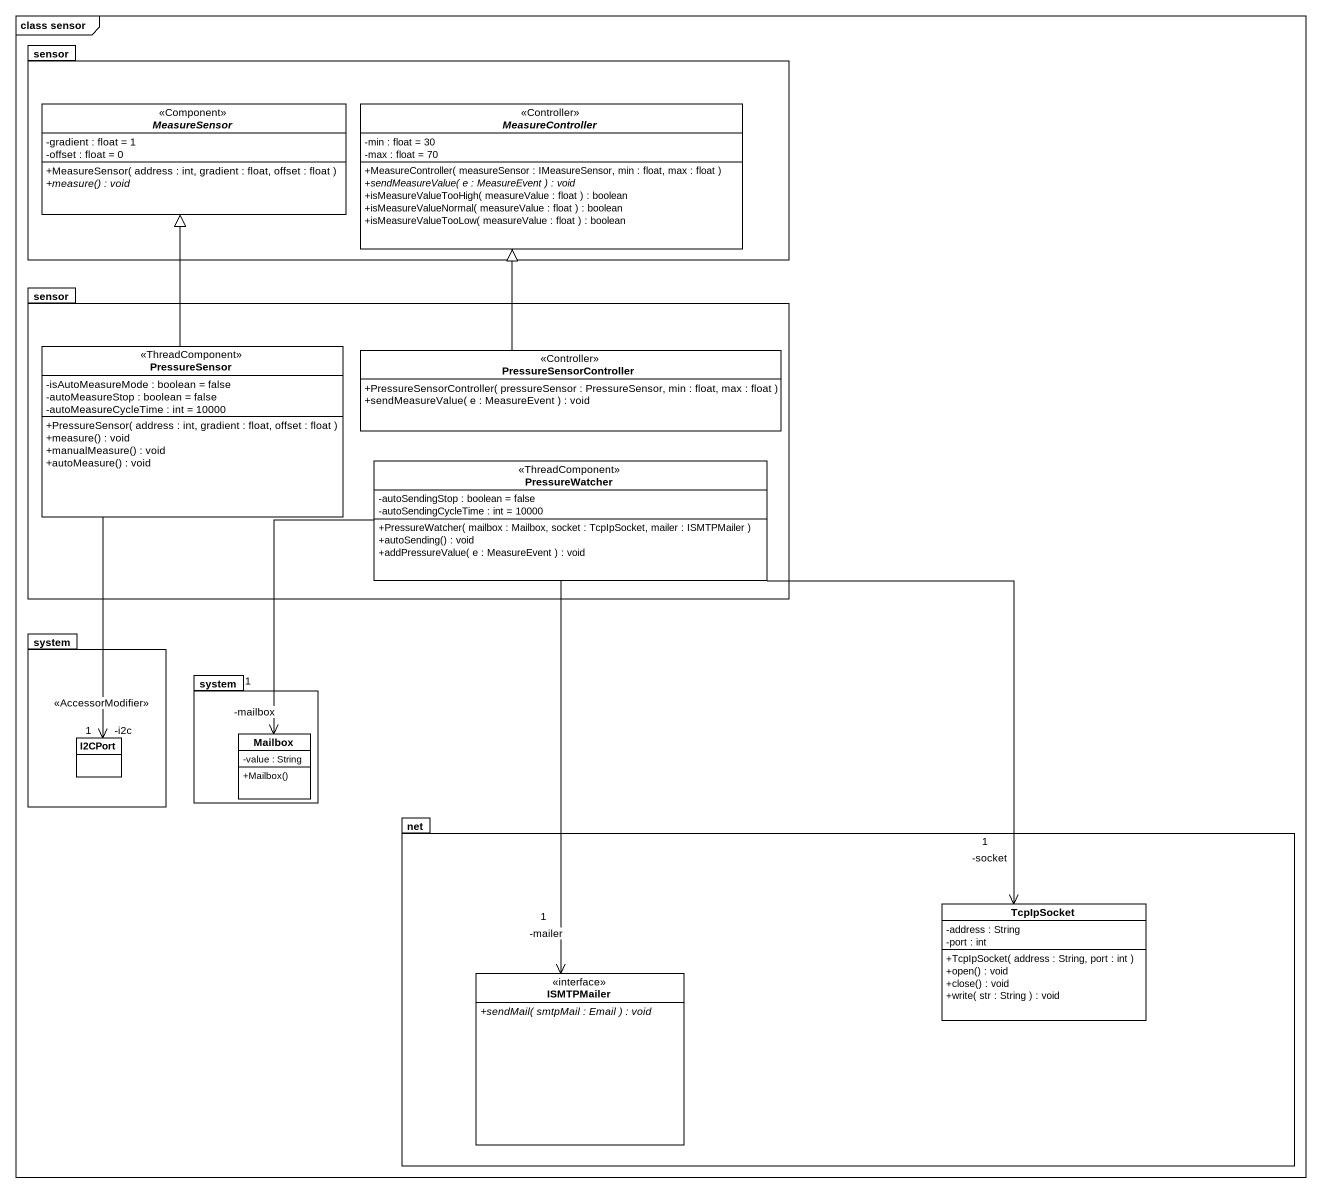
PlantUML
@startuml
mainframe class sensor
hide circle
hide empty members
skinparam classAttributeIconSize 0
package sensor {
  abstract class MeasureSensor <<Component>> {
    -gradient : float = 1
    -offset : float = 0
    +MeasureSensor( address : int, gradient : float, offset : float )
    {abstract} +measure() : void
  }
  abstract class MeasureController <<Controller>> {
    -min : float = 30
    -max : float = 70
    +MeasureController( measureSensor : IMeasureSensor, min : float, max : float )
    {abstract} +sendMeasureValue( e : MeasureEvent ) : void
    +isMeasureValueTooHigh( measureValue : float ) : boolean
    +isMeasureValueNormal( measureValue : float ) : boolean
    +isMeasureValueTooLow( measureValue : float ) : boolean
  }
}
package "sensor" as sensor_2 {
  class PressureSensor <<ThreadComponent>> {
    -isAutoMeasureMode : boolean = false
    -autoMeasureStop : boolean = false
    -autoMeasureCycleTime : int = 10000
    +PressureSensor( address : int, gradient : float, offset : float )
    +measure() : void
    +manualMeasure() : void
    +autoMeasure() : void
  }
  class PressureSensorController <<Controller>> {
    +PressureSensorController( pressureSensor : PressureSensor, min : float, max : float )
    +sendMeasureValue( e : MeasureEvent ) : void
  }
  class PressureWatcher <<ThreadComponent>> {
    -autoSendingStop : boolean = false
    -autoSendingCycleTime : int = 10000
    +PressureWatcher( mailbox : Mailbox, socket : TcpIpSocket, mailer : ISMTPMailer )
    +autoSending() : void
    +addPressureValue( e : MeasureEvent ) : void
  }
}
package system {
  class I2CPort
}
package "system" as system_2 {
  class Mailbox {
    -value : String
    +Mailbox()
  }
}
package net {
  class TcpIpSocket {
    -address : String
    -port : int
    +TcpIpSocket( address : String, port : int )
    +open() : void
    +close() : void
    +write( str : String ) : void
  }
  interface ISMTPMailer {
    {abstract} +sendMail( smtpMail : Email ) : void
  }
}
PressureSensor -up-|> MeasureSensor
PressureSensor --> "-i2c\n1\n<<AccessorModifier>>" I2CPort
PressureSensorController -up-|> MeasureController
PressureWatcher --> "-mailbox\n1" Mailbox
PressureWatcher --> "-socket\n1" TcpIpSocket
PressureWatcher --> "-mailer\n1" ISMTPMailer
@enduml
